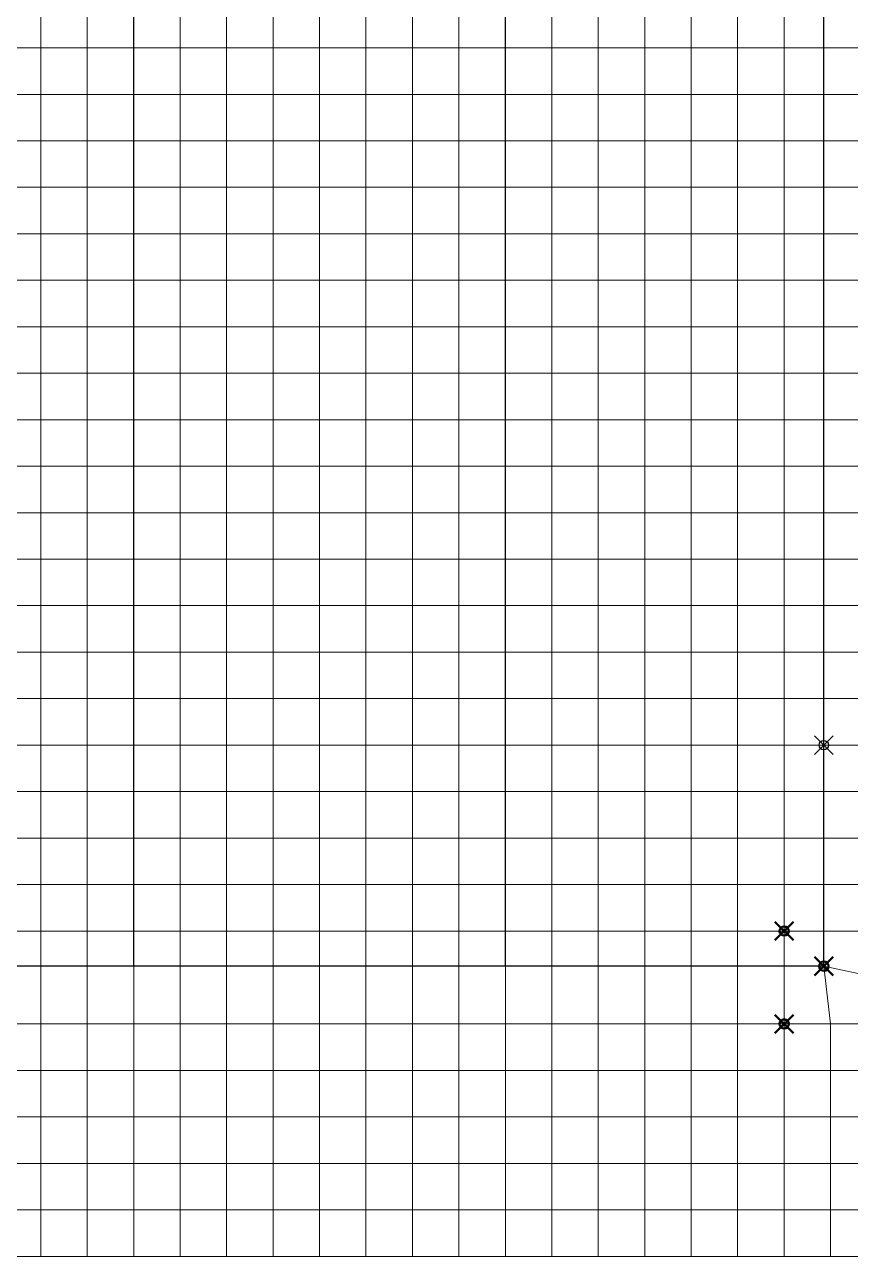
# Model space of a CAD drawing. Header units: inches. Extents: x 0 to 43.9, y -17.3 to 19.6.
# Drawn here: x 20.91 to 25.36, y 0 to 6.62 of the extents above; entities that cross this region are included whole.
import ezdxf

# ---------------------------------------------------------------- set-up
doc = ezdxf.new("R2010")
doc.units = ezdxf.units.IN
doc.header["$MEASUREMENT"] = 0
doc.header["$PDMODE"] = 35
doc.header["$PDSIZE"] = 0.05
doc.layers.add('POINTS', color=5, linetype='Continuous')
for name, color, linetype, lineweight in [('SAP.Columns', 170, 'Continuous', 50), ('SAP.Deck', 41, 'Continuous', 15), ('SAP.Slab 30cm', 11, 'Continuous', 15), ('SAP.Steel BeaM', 130, 'Continuous', 30), ('SAP.WL Load', 104, 'Continuous', 20)]:
    doc.layers.add(name, color=color, linetype=linetype, lineweight=lineweight)

msp = doc.modelspace()

# ---------------------------------------------------------------- linework, layer by layer
at = {"layer": 'POINTS'}
msp.add_point((25.2139, 2.75), dxfattribs=at)
at = {"layer": 'SAP.Columns'}
for p in [(25, 1.75), (25.2139, 1.5612), (25, 1.25)]:
    msp.add_point(p, dxfattribs=at)
at = {"layer": 'SAP.Deck'}
for points in [[(20.75, 6.5), (21, 6.5), (21, 6.75), (20.75, 6.75)], [(21, 6.5), (21.25, 6.5), (21.25, 6.75), (21, 6.75)], [(21.25, 6.5), (21.5, 6.5), (21.5, 6.75), (21.25, 6.75)], [(21.5, 6.5), (21.75, 6.5), (21.75, 6.75), (21.5, 6.75)], [(21.75, 6.5), (22, 6.5), (22, 6.75), (21.75, 6.75)], [(22, 6.5), (22.25, 6.5), (22.25, 6.75), (22, 6.75)], [(22.25, 6.5), (22.5, 6.5), (22.5, 6.75), (22.25, 6.75)], [(22.5, 6.5), (22.75, 6.5), (22.75, 6.75), (22.5, 6.75)], [(22.75, 6.5), (23, 6.5), (23, 6.75), (22.75, 6.75)], [(23, 6.5), (23.25, 6.5), (23.25, 6.75), (23, 6.75)], [(23.25, 6.5), (23.5, 6.5), (23.5, 6.75), (23.25, 6.75)], [(23.5, 6.5), (23.75, 6.5), (23.75, 6.75), (23.5, 6.75)], [(23.75, 6.5), (24, 6.5), (24, 6.75), (23.75, 6.75)], [(24, 6.5), (24.25, 6.5), (24.25, 6.75), (24, 6.75)], [(24.25, 6.5), (24.5, 6.5), (24.5, 6.75), (24.25, 6.75)], [(24.5, 6.5), (24.75, 6.5), (24.75, 6.75), (24.5, 6.75)], [(24.75, 6.5), (25, 6.5), (25, 6.75), (24.75, 6.75)], [(25, 6.5), (25.2139, 6.5), (25.2139, 6.75), (25, 6.75)], [(20.75, 6.25), (21, 6.25), (21, 6.5), (20.75, 6.5)], [(21, 6.25), (21.25, 6.25), (21.25, 6.5), (21, 6.5)], [(21.25, 6.25), (21.5, 6.25), (21.5, 6.5), (21.25, 6.5)], [(21.5, 6.25), (21.75, 6.25), (21.75, 6.5), (21.5, 6.5)], [(21.75, 6.25), (22, 6.25), (22, 6.5), (21.75, 6.5)], [(22, 6.25), (22.25, 6.25), (22.25, 6.5), (22, 6.5)], [(22.25, 6.25), (22.5, 6.25), (22.5, 6.5), (22.25, 6.5)], [(22.5, 6.25), (22.75, 6.25), (22.75, 6.5), (22.5, 6.5)], [(22.75, 6.25), (23, 6.25), (23, 6.5), (22.75, 6.5)], [(23, 6.25), (23.25, 6.25), (23.25, 6.5), (23, 6.5)], [(23.25, 6.25), (23.5, 6.25), (23.5, 6.5), (23.25, 6.5)], [(23.5, 6.25), (23.75, 6.25), (23.75, 6.5), (23.5, 6.5)], [(23.75, 6.25), (24, 6.25), (24, 6.5), (23.75, 6.5)], [(24, 6.25), (24.25, 6.25), (24.25, 6.5), (24, 6.5)], [(24.25, 6.25), (24.5, 6.25), (24.5, 6.5), (24.25, 6.5)], [(24.5, 6.25), (24.75, 6.25), (24.75, 6.5), (24.5, 6.5)], [(24.75, 6.25), (25, 6.25), (25, 6.5), (24.75, 6.5)], [(25, 6.25), (25.2139, 6.25), (25.2139, 6.5), (25, 6.5)], [(20.75, 6), (21, 6), (21, 6.25), (20.75, 6.25)], [(21, 6), (21.25, 6), (21.25, 6.25), (21, 6.25)], [(21.25, 6), (21.5, 6), (21.5, 6.25), (21.25, 6.25)], [(21.5, 6), (21.75, 6), (21.75, 6.25), (21.5, 6.25)], [(21.75, 6), (22, 6), (22, 6.25), (21.75, 6.25)], [(22, 6), (22.25, 6), (22.25, 6.25), (22, 6.25)], [(22.25, 6), (22.5, 6), (22.5, 6.25), (22.25, 6.25)], [(22.5, 6), (22.75, 6), (22.75, 6.25), (22.5, 6.25)], [(22.75, 6), (23, 6), (23, 6.25), (22.75, 6.25)], [(23, 6), (23.25, 6), (23.25, 6.25), (23, 6.25)], [(23.25, 6), (23.5, 6), (23.5, 6.25), (23.25, 6.25)], [(23.5, 6), (23.75, 6), (23.75, 6.25), (23.5, 6.25)], [(23.75, 6), (24, 6), (24, 6.25), (23.75, 6.25)], [(24, 6), (24.25, 6), (24.25, 6.25), (24, 6.25)], [(24.25, 6), (24.5, 6), (24.5, 6.25), (24.25, 6.25)], [(24.5, 6), (24.75, 6), (24.75, 6.25), (24.5, 6.25)], [(24.75, 6), (25, 6), (25, 6.25), (24.75, 6.25)], [(25, 6), (25.2139, 6), (25.2139, 6.25), (25, 6.25)], [(20.75, 5.75), (21, 5.75), (21, 6), (20.75, 6)], [(21, 5.75), (21.25, 5.75), (21.25, 6), (21, 6)], [(21.25, 5.75), (21.5, 5.75), (21.5, 6), (21.25, 6)], [(21.5, 5.75), (21.75, 5.75), (21.75, 6), (21.5, 6)], [(21.75, 5.75), (22, 5.75), (22, 6), (21.75, 6)], [(22, 5.75), (22.25, 5.75), (22.25, 6), (22, 6)], [(22.25, 5.75), (22.5, 5.75), (22.5, 6), (22.25, 6)], [(22.5, 5.75), (22.75, 5.75), (22.75, 6), (22.5, 6)], [(22.75, 5.75), (23, 5.75), (23, 6), (22.75, 6)], [(23, 5.75), (23.25, 5.75), (23.25, 6), (23, 6)], [(23.25, 5.75), (23.5, 5.75), (23.5, 6), (23.25, 6)], [(23.5, 5.75), (23.75, 5.75), (23.75, 6), (23.5, 6)], [(23.75, 5.75), (24, 5.75), (24, 6), (23.75, 6)], [(24, 5.75), (24.25, 5.75), (24.25, 6), (24, 6)], [(24.25, 5.75), (24.5, 5.75), (24.5, 6), (24.25, 6)], [(24.5, 5.75), (24.75, 5.75), (24.75, 6), (24.5, 6)], [(24.75, 5.75), (25, 5.75), (25, 6), (24.75, 6)], [(25, 5.75), (25.2139, 5.75), (25.2139, 6), (25, 6)], [(20.75, 5.5), (21, 5.5), (21, 5.75), (20.75, 5.75)], [(21, 5.5), (21.25, 5.5), (21.25, 5.75), (21, 5.75)], [(21.25, 5.5), (21.5, 5.5), (21.5, 5.75), (21.25, 5.75)], [(21.5, 5.5), (21.75, 5.5), (21.75, 5.75), (21.5, 5.75)], [(21.75, 5.5), (22, 5.5), (22, 5.75), (21.75, 5.75)], [(22, 5.5), (22.25, 5.5), (22.25, 5.75), (22, 5.75)], [(22.25, 5.5), (22.5, 5.5), (22.5, 5.75), (22.25, 5.75)], [(22.5, 5.5), (22.75, 5.5), (22.75, 5.75), (22.5, 5.75)], [(22.75, 5.5), (23, 5.5), (23, 5.75), (22.75, 5.75)], [(23, 5.5), (23.25, 5.5), (23.25, 5.75), (23, 5.75)], [(23.25, 5.5), (23.5, 5.5), (23.5, 5.75), (23.25, 5.75)], [(23.5, 5.5), (23.75, 5.5), (23.75, 5.75), (23.5, 5.75)], [(23.75, 5.5), (24, 5.5), (24, 5.75), (23.75, 5.75)], [(24, 5.5), (24.25, 5.5), (24.25, 5.75), (24, 5.75)], [(24.25, 5.5), (24.5, 5.5), (24.5, 5.75), (24.25, 5.75)], [(24.5, 5.5), (24.75, 5.5), (24.75, 5.75), (24.5, 5.75)], [(24.75, 5.5), (25, 5.5), (25, 5.75), (24.75, 5.75)], [(25, 5.5), (25.2139, 5.5), (25.2139, 5.75), (25, 5.75)], [(20.75, 5.25), (21, 5.25), (21, 5.5), (20.75, 5.5)], [(21, 5.25), (21.25, 5.25), (21.25, 5.5), (21, 5.5)], [(21.25, 5.25), (21.5, 5.25), (21.5, 5.5), (21.25, 5.5)], [(21.5, 5.25), (21.75, 5.25), (21.75, 5.5), (21.5, 5.5)], [(21.75, 5.25), (22, 5.25), (22, 5.5), (21.75, 5.5)], [(22, 5.25), (22.25, 5.25), (22.25, 5.5), (22, 5.5)], [(22.25, 5.25), (22.5, 5.25), (22.5, 5.5), (22.25, 5.5)], [(22.5, 5.25), (22.75, 5.25), (22.75, 5.5), (22.5, 5.5)], [(22.75, 5.25), (23, 5.25), (23, 5.5), (22.75, 5.5)], [(23, 5.25), (23.25, 5.25), (23.25, 5.5), (23, 5.5)], [(23.25, 5.25), (23.5, 5.25), (23.5, 5.5), (23.25, 5.5)], [(23.5, 5.25), (23.75, 5.25), (23.75, 5.5), (23.5, 5.5)], [(23.75, 5.25), (24, 5.25), (24, 5.5), (23.75, 5.5)], [(24, 5.25), (24.25, 5.25), (24.25, 5.5), (24, 5.5)], [(24.25, 5.25), (24.5, 5.25), (24.5, 5.5), (24.25, 5.5)], [(24.5, 5.25), (24.75, 5.25), (24.75, 5.5), (24.5, 5.5)], [(24.75, 5.25), (25, 5.25), (25, 5.5), (24.75, 5.5)], [(25, 5.25), (25.2139, 5.25), (25.2139, 5.5), (25, 5.5)], [(20.75, 5), (21, 5), (21, 5.25), (20.75, 5.25)], [(21, 5), (21.25, 5), (21.25, 5.25), (21, 5.25)], [(21.25, 5), (21.5, 5), (21.5, 5.25), (21.25, 5.25)], [(21.5, 5), (21.75, 5), (21.75, 5.25), (21.5, 5.25)], [(21.75, 5), (22, 5), (22, 5.25), (21.75, 5.25)], [(22, 5), (22.25, 5), (22.25, 5.25), (22, 5.25)], [(22.25, 5), (22.5, 5), (22.5, 5.25), (22.25, 5.25)], [(22.5, 5), (22.75, 5), (22.75, 5.25), (22.5, 5.25)], [(22.75, 5), (23, 5), (23, 5.25), (22.75, 5.25)], [(23, 5), (23.25, 5), (23.25, 5.25), (23, 5.25)], [(23.25, 5), (23.5, 5), (23.5, 5.25), (23.25, 5.25)], [(23.5, 5), (23.75, 5), (23.75, 5.25), (23.5, 5.25)], [(23.75, 5), (24, 5), (24, 5.25), (23.75, 5.25)], [(24, 5), (24.25, 5), (24.25, 5.25), (24, 5.25)], [(24.25, 5), (24.5, 5), (24.5, 5.25), (24.25, 5.25)], [(24.5, 5), (24.75, 5), (24.75, 5.25), (24.5, 5.25)], [(24.75, 5), (25, 5), (25, 5.25), (24.75, 5.25)], [(25, 5), (25.2139, 5), (25.2139, 5.25), (25, 5.25)], [(20.75, 4.75), (21, 4.75), (21, 5), (20.75, 5)], [(21, 4.75), (21.25, 4.75), (21.25, 5), (21, 5)], [(21.25, 4.75), (21.5, 4.75), (21.5, 5), (21.25, 5)], [(21.5, 4.75), (21.75, 4.75), (21.75, 5), (21.5, 5)], [(21.75, 4.75), (22, 4.75), (22, 5), (21.75, 5)], [(22, 4.75), (22.25, 4.75), (22.25, 5), (22, 5)], [(22.25, 4.75), (22.5, 4.75), (22.5, 5), (22.25, 5)], [(22.5, 4.75), (22.75, 4.75), (22.75, 5), (22.5, 5)], [(22.75, 4.75), (23, 4.75), (23, 5), (22.75, 5)], [(23, 4.75), (23.25, 4.75), (23.25, 5), (23, 5)], [(23.25, 4.75), (23.5, 4.75), (23.5, 5), (23.25, 5)], [(23.5, 4.75), (23.75, 4.75), (23.75, 5), (23.5, 5)], [(23.75, 4.75), (24, 4.75), (24, 5), (23.75, 5)], [(24, 4.75), (24.25, 4.75), (24.25, 5), (24, 5)], [(24.25, 4.75), (24.5, 4.75), (24.5, 5), (24.25, 5)], [(24.5, 4.75), (24.75, 4.75), (24.75, 5), (24.5, 5)], [(24.75, 4.75), (25, 4.75), (25, 5), (24.75, 5)], [(25, 4.75), (25.2139, 4.75), (25.2139, 5), (25, 5)], [(20.75, 4.5), (21, 4.5), (21, 4.75), (20.75, 4.75)], [(21, 4.5), (21.25, 4.5), (21.25, 4.75), (21, 4.75)], [(21.25, 4.5), (21.5, 4.5), (21.5, 4.75), (21.25, 4.75)], [(21.5, 4.5), (21.75, 4.5), (21.75, 4.75), (21.5, 4.75)], [(21.75, 4.5), (22, 4.5), (22, 4.75), (21.75, 4.75)], [(22, 4.5), (22.25, 4.5), (22.25, 4.75), (22, 4.75)], [(22.25, 4.5), (22.5, 4.5), (22.5, 4.75), (22.25, 4.75)], [(22.5, 4.5), (22.75, 4.5), (22.75, 4.75), (22.5, 4.75)], [(22.75, 4.5), (23, 4.5), (23, 4.75), (22.75, 4.75)], [(23, 4.5), (23.25, 4.5), (23.25, 4.75), (23, 4.75)], [(23.25, 4.5), (23.5, 4.5), (23.5, 4.75), (23.25, 4.75)], [(23.5, 4.5), (23.75, 4.5), (23.75, 4.75), (23.5, 4.75)], [(23.75, 4.5), (24, 4.5), (24, 4.75), (23.75, 4.75)], [(24, 4.5), (24.25, 4.5), (24.25, 4.75), (24, 4.75)], [(24.25, 4.5), (24.5, 4.5), (24.5, 4.75), (24.25, 4.75)], [(24.5, 4.5), (24.75, 4.5), (24.75, 4.75), (24.5, 4.75)], [(24.75, 4.5), (25, 4.5), (25, 4.75), (24.75, 4.75)], [(25, 4.5), (25.2139, 4.5), (25.2139, 4.75), (25, 4.75)], [(20.75, 4.25), (21, 4.25), (21, 4.5), (20.75, 4.5)], [(21, 4.25), (21.25, 4.25), (21.25, 4.5), (21, 4.5)], [(21.25, 4.25), (21.5, 4.25), (21.5, 4.5), (21.25, 4.5)], [(21.5, 4.25), (21.75, 4.25), (21.75, 4.5), (21.5, 4.5)], [(21.75, 4.25), (22, 4.25), (22, 4.5), (21.75, 4.5)], [(22, 4.25), (22.25, 4.25), (22.25, 4.5), (22, 4.5)], [(22.25, 4.25), (22.5, 4.25), (22.5, 4.5), (22.25, 4.5)], [(22.5, 4.25), (22.75, 4.25), (22.75, 4.5), (22.5, 4.5)], [(22.75, 4.25), (23, 4.25), (23, 4.5), (22.75, 4.5)], [(23, 4.25), (23.25, 4.25), (23.25, 4.5), (23, 4.5)], [(23.25, 4.25), (23.5, 4.25), (23.5, 4.5), (23.25, 4.5)], [(23.5, 4.25), (23.75, 4.25), (23.75, 4.5), (23.5, 4.5)], [(23.75, 4.25), (24, 4.25), (24, 4.5), (23.75, 4.5)], [(24, 4.25), (24.25, 4.25), (24.25, 4.5), (24, 4.5)], [(24.25, 4.25), (24.5, 4.25), (24.5, 4.5), (24.25, 4.5)], [(24.5, 4.25), (24.75, 4.25), (24.75, 4.5), (24.5, 4.5)], [(24.75, 4.25), (25, 4.25), (25, 4.5), (24.75, 4.5)], [(25, 4.25), (25.2139, 4.25), (25.2139, 4.5), (25, 4.5)], [(20.75, 4), (21, 4), (21, 4.25), (20.75, 4.25)], [(21, 4), (21.25, 4), (21.25, 4.25), (21, 4.25)], [(21.25, 4), (21.5, 4), (21.5, 4.25), (21.25, 4.25)], [(21.5, 4), (21.75, 4), (21.75, 4.25), (21.5, 4.25)], [(21.75, 4), (22, 4), (22, 4.25), (21.75, 4.25)], [(22, 4), (22.25, 4), (22.25, 4.25), (22, 4.25)], [(22.25, 4), (22.5, 4), (22.5, 4.25), (22.25, 4.25)], [(22.5, 4), (22.75, 4), (22.75, 4.25), (22.5, 4.25)], [(22.75, 4), (23, 4), (23, 4.25), (22.75, 4.25)], [(23, 4), (23.25, 4), (23.25, 4.25), (23, 4.25)], [(23.25, 4), (23.5, 4), (23.5, 4.25), (23.25, 4.25)], [(23.5, 4), (23.75, 4), (23.75, 4.25), (23.5, 4.25)], [(23.75, 4), (24, 4), (24, 4.25), (23.75, 4.25)], [(24, 4), (24.25, 4), (24.25, 4.25), (24, 4.25)], [(24.25, 4), (24.5, 4), (24.5, 4.25), (24.25, 4.25)], [(24.5, 4), (24.75, 4), (24.75, 4.25), (24.5, 4.25)], [(24.75, 4), (25, 4), (25, 4.25), (24.75, 4.25)], [(25, 4), (25.2139, 4), (25.2139, 4.25), (25, 4.25)], [(20.75, 3.75), (21, 3.75), (21, 4), (20.75, 4)], [(21, 3.75), (21.25, 3.75), (21.25, 4), (21, 4)], [(21.25, 3.75), (21.5, 3.75), (21.5, 4), (21.25, 4)], [(21.5, 3.75), (21.75, 3.75), (21.75, 4), (21.5, 4)], [(21.75, 3.75), (22, 3.75), (22, 4), (21.75, 4)], [(22, 3.75), (22.25, 3.75), (22.25, 4), (22, 4)], [(22.25, 3.75), (22.5, 3.75), (22.5, 4), (22.25, 4)], [(22.5, 3.75), (22.75, 3.75), (22.75, 4), (22.5, 4)], [(22.75, 3.75), (23, 3.75), (23, 4), (22.75, 4)], [(23, 3.75), (23.25, 3.75), (23.25, 4), (23, 4)], [(23.25, 3.75), (23.5, 3.75), (23.5, 4), (23.25, 4)], [(23.5, 3.75), (23.75, 3.75), (23.75, 4), (23.5, 4)], [(23.75, 3.75), (24, 3.75), (24, 4), (23.75, 4)], [(24, 3.75), (24.25, 3.75), (24.25, 4), (24, 4)], [(24.25, 3.75), (24.5, 3.75), (24.5, 4), (24.25, 4)], [(24.5, 3.75), (24.75, 3.75), (24.75, 4), (24.5, 4)], [(24.75, 3.75), (25, 3.75), (25, 4), (24.75, 4)], [(25, 3.75), (25.2139, 3.75), (25.2139, 4), (25, 4)], [(20.75, 3.5), (21, 3.5), (21, 3.75), (20.75, 3.75)], [(21, 3.5), (21.25, 3.5), (21.25, 3.75), (21, 3.75)], [(21.25, 3.5), (21.5, 3.5), (21.5, 3.75), (21.25, 3.75)], [(21.5, 3.5), (21.75, 3.5), (21.75, 3.75), (21.5, 3.75)], [(21.75, 3.5), (22, 3.5), (22, 3.75), (21.75, 3.75)], [(22, 3.5), (22.25, 3.5), (22.25, 3.75), (22, 3.75)], [(22.25, 3.5), (22.5, 3.5), (22.5, 3.75), (22.25, 3.75)], [(22.5, 3.5), (22.75, 3.5), (22.75, 3.75), (22.5, 3.75)], [(22.75, 3.5), (23, 3.5), (23, 3.75), (22.75, 3.75)], [(23, 3.5), (23.25, 3.5), (23.25, 3.75), (23, 3.75)], [(23.25, 3.5), (23.5, 3.5), (23.5, 3.75), (23.25, 3.75)], [(23.5, 3.5), (23.75, 3.5), (23.75, 3.75), (23.5, 3.75)], [(23.75, 3.5), (24, 3.5), (24, 3.75), (23.75, 3.75)], [(24, 3.5), (24.25, 3.5), (24.25, 3.75), (24, 3.75)], [(24.25, 3.5), (24.5, 3.5), (24.5, 3.75), (24.25, 3.75)], [(24.5, 3.5), (24.75, 3.5), (24.75, 3.75), (24.5, 3.75)], [(24.75, 3.5), (25, 3.5), (25, 3.75), (24.75, 3.75)], [(25, 3.5), (25.2139, 3.5), (25.2139, 3.75), (25, 3.75)], [(20.75, 3.25), (21, 3.25), (21, 3.5), (20.75, 3.5)], [(21, 3.25), (21.25, 3.25), (21.25, 3.5), (21, 3.5)], [(21.25, 3.25), (21.5, 3.25), (21.5, 3.5), (21.25, 3.5)], [(21.5, 3.25), (21.75, 3.25), (21.75, 3.5), (21.5, 3.5)], [(21.75, 3.25), (22, 3.25), (22, 3.5), (21.75, 3.5)], [(22, 3.25), (22.25, 3.25), (22.25, 3.5), (22, 3.5)], [(22.25, 3.25), (22.5, 3.25), (22.5, 3.5), (22.25, 3.5)], [(22.5, 3.25), (22.75, 3.25), (22.75, 3.5), (22.5, 3.5)], [(22.75, 3.25), (23, 3.25), (23, 3.5), (22.75, 3.5)], [(23, 3.25), (23.25, 3.25), (23.25, 3.5), (23, 3.5)], [(23.25, 3.25), (23.5, 3.25), (23.5, 3.5), (23.25, 3.5)], [(23.5, 3.25), (23.75, 3.25), (23.75, 3.5), (23.5, 3.5)], [(23.75, 3.25), (24, 3.25), (24, 3.5), (23.75, 3.5)], [(24, 3.25), (24.25, 3.25), (24.25, 3.5), (24, 3.5)], [(24.25, 3.25), (24.5, 3.25), (24.5, 3.5), (24.25, 3.5)], [(24.5, 3.25), (24.75, 3.25), (24.75, 3.5), (24.5, 3.5)], [(24.75, 3.25), (25, 3.25), (25, 3.5), (24.75, 3.5)], [(25, 3.25), (25.2139, 3.25), (25.2139, 3.5), (25, 3.5)], [(20.75, 3), (21, 3), (21, 3.25), (20.75, 3.25)], [(21, 3), (21.25, 3), (21.25, 3.25), (21, 3.25)], [(21.25, 3), (21.5, 3), (21.5, 3.25), (21.25, 3.25)], [(21.5, 3), (21.75, 3), (21.75, 3.25), (21.5, 3.25)], [(21.75, 3), (22, 3), (22, 3.25), (21.75, 3.25)], [(22, 3), (22.25, 3), (22.25, 3.25), (22, 3.25)], [(22.25, 3), (22.5, 3), (22.5, 3.25), (22.25, 3.25)], [(22.5, 3), (22.75, 3), (22.75, 3.25), (22.5, 3.25)], [(22.75, 3), (23, 3), (23, 3.25), (22.75, 3.25)], [(23, 3), (23.25, 3), (23.25, 3.25), (23, 3.25)], [(23.25, 3), (23.5, 3), (23.5, 3.25), (23.25, 3.25)], [(23.5, 3), (23.75, 3), (23.75, 3.25), (23.5, 3.25)], [(23.75, 3), (24, 3), (24, 3.25), (23.75, 3.25)], [(24, 3), (24.25, 3), (24.25, 3.25), (24, 3.25)], [(24.25, 3), (24.5, 3), (24.5, 3.25), (24.25, 3.25)], [(24.5, 3), (24.75, 3), (24.75, 3.25), (24.5, 3.25)], [(24.75, 3), (25, 3), (25, 3.25), (24.75, 3.25)], [(25, 3), (25.2139, 3), (25.2139, 3.25), (25, 3.25)], [(20.75, 2.75), (21, 2.75), (21, 3), (20.75, 3)], [(21, 2.75), (21.25, 2.75), (21.25, 3), (21, 3)], [(21.25, 2.75), (21.5, 2.75), (21.5, 3), (21.25, 3)], [(21.5, 2.75), (21.75, 2.75), (21.75, 3), (21.5, 3)], [(21.75, 2.75), (22, 2.75), (22, 3), (21.75, 3)], [(22, 2.75), (22.25, 2.75), (22.25, 3), (22, 3)], [(22.25, 2.75), (22.5, 2.75), (22.5, 3), (22.25, 3)], [(22.5, 2.75), (22.75, 2.75), (22.75, 3), (22.5, 3)], [(22.75, 2.75), (23, 2.75), (23, 3), (22.75, 3)], [(23, 2.75), (23.25, 2.75), (23.25, 3), (23, 3)], [(23.25, 2.75), (23.5, 2.75), (23.5, 3), (23.25, 3)], [(23.5, 2.75), (23.75, 2.75), (23.75, 3), (23.5, 3)], [(23.75, 2.75), (24, 2.75), (24, 3), (23.75, 3)], [(24, 2.75), (24.25, 2.75), (24.25, 3), (24, 3)], [(24.25, 2.75), (24.5, 2.75), (24.5, 3), (24.25, 3)], [(24.5, 2.75), (24.75, 2.75), (24.75, 3), (24.5, 3)], [(24.75, 2.75), (25, 2.75), (25, 3), (24.75, 3)], [(25, 2.75), (25.2139, 2.75), (25.2139, 3), (25, 3)], [(20.75, 2.5), (21, 2.5), (21, 2.75), (20.75, 2.75)], [(21, 2.5), (21.25, 2.5), (21.25, 2.75), (21, 2.75)], [(21.25, 2.5), (21.5, 2.5), (21.5, 2.75), (21.25, 2.75)], [(21.5, 2.5), (21.75, 2.5), (21.75, 2.75), (21.5, 2.75)], [(21.75, 2.5), (22, 2.5), (22, 2.75), (21.75, 2.75)], [(22, 2.5), (22.25, 2.5), (22.25, 2.75), (22, 2.75)], [(22.25, 2.5), (22.5, 2.5), (22.5, 2.75), (22.25, 2.75)], [(22.5, 2.5), (22.75, 2.5), (22.75, 2.75), (22.5, 2.75)], [(22.75, 2.5), (23, 2.5), (23, 2.75), (22.75, 2.75)], [(23, 2.5), (23.25, 2.5), (23.25, 2.75), (23, 2.75)], [(23.25, 2.5), (23.5, 2.5), (23.5, 2.75), (23.25, 2.75)], [(23.5, 2.5), (23.75, 2.5), (23.75, 2.75), (23.5, 2.75)], [(23.75, 2.5), (24, 2.5), (24, 2.75), (23.75, 2.75)], [(24, 2.5), (24.25, 2.5), (24.25, 2.75), (24, 2.75)], [(24.25, 2.5), (24.5, 2.5), (24.5, 2.75), (24.25, 2.75)], [(24.5, 2.5), (24.75, 2.5), (24.75, 2.75), (24.5, 2.75)], [(24.75, 2.5), (25, 2.5), (25, 2.75), (24.75, 2.75)], [(25, 2.5), (25.2139, 2.5), (25.2139, 2.75), (25, 2.75)], [(20.75, 2.25), (21, 2.25), (21, 2.5), (20.75, 2.5)], [(21, 2.25), (21.25, 2.25), (21.25, 2.5), (21, 2.5)], [(21.25, 2.25), (21.5, 2.25), (21.5, 2.5), (21.25, 2.5)], [(21.5, 2.25), (21.75, 2.25), (21.75, 2.5), (21.5, 2.5)], [(21.75, 2.25), (22, 2.25), (22, 2.5), (21.75, 2.5)], [(22, 2.25), (22.25, 2.25), (22.25, 2.5), (22, 2.5)], [(22.25, 2.25), (22.5, 2.25), (22.5, 2.5), (22.25, 2.5)], [(22.5, 2.25), (22.75, 2.25), (22.75, 2.5), (22.5, 2.5)], [(22.75, 2.25), (23, 2.25), (23, 2.5), (22.75, 2.5)], [(23, 2.25), (23.25, 2.25), (23.25, 2.5), (23, 2.5)], [(23.25, 2.25), (23.5, 2.25), (23.5, 2.5), (23.25, 2.5)], [(23.5, 2.25), (23.75, 2.25), (23.75, 2.5), (23.5, 2.5)], [(23.75, 2.25), (24, 2.25), (24, 2.5), (23.75, 2.5)], [(24, 2.25), (24.25, 2.25), (24.25, 2.5), (24, 2.5)], [(24.25, 2.25), (24.5, 2.25), (24.5, 2.5), (24.25, 2.5)], [(24.5, 2.25), (24.75, 2.25), (24.75, 2.5), (24.5, 2.5)], [(24.75, 2.25), (25, 2.25), (25, 2.5), (24.75, 2.5)], [(25, 2.25), (25.2139, 2.25), (25.2139, 2.5), (25, 2.5)], [(20.75, 2), (21, 2), (21, 2.25), (20.75, 2.25)], [(21, 2), (21.25, 2), (21.25, 2.25), (21, 2.25)], [(21.25, 2), (21.5, 2), (21.5, 2.25), (21.25, 2.25)], [(21.5, 2), (21.75, 2), (21.75, 2.25), (21.5, 2.25)], [(21.75, 2), (22, 2), (22, 2.25), (21.75, 2.25)], [(22, 2), (22.25, 2), (22.25, 2.25), (22, 2.25)], [(22.25, 2), (22.5, 2), (22.5, 2.25), (22.25, 2.25)], [(22.5, 2), (22.75, 2), (22.75, 2.25), (22.5, 2.25)], [(22.75, 2), (23, 2), (23, 2.25), (22.75, 2.25)], [(23, 2), (23.25, 2), (23.25, 2.25), (23, 2.25)], [(23.25, 2), (23.5, 2), (23.5, 2.25), (23.25, 2.25)], [(23.5, 2), (23.75, 2), (23.75, 2.25), (23.5, 2.25)], [(23.75, 2), (24, 2), (24, 2.25), (23.75, 2.25)], [(24, 2), (24.25, 2), (24.25, 2.25), (24, 2.25)], [(24.25, 2), (24.5, 2), (24.5, 2.25), (24.25, 2.25)], [(24.5, 2), (24.75, 2), (24.75, 2.25), (24.5, 2.25)], [(24.75, 2), (25, 2), (25, 2.25), (24.75, 2.25)], [(25, 2), (25.2139, 2), (25.2139, 2.25), (25, 2.25)], [(20.75, 1.75), (21, 1.75), (21, 2), (20.75, 2)], [(21, 1.75), (21.25, 1.75), (21.25, 2), (21, 2)], [(21.25, 1.75), (21.5, 1.75), (21.5, 2), (21.25, 2)], [(21.5, 1.75), (21.75, 1.75), (21.75, 2), (21.5, 2)], [(21.75, 1.75), (22, 1.75), (22, 2), (21.75, 2)], [(22, 1.75), (22.25, 1.75), (22.25, 2), (22, 2)], [(22.25, 1.75), (22.5, 1.75), (22.5, 2), (22.25, 2)], [(22.5, 1.75), (22.75, 1.75), (22.75, 2), (22.5, 2)], [(22.75, 1.75), (23, 1.75), (23, 2), (22.75, 2)], [(23, 1.75), (23.25, 1.75), (23.25, 2), (23, 2)], [(23.25, 1.75), (23.5, 1.75), (23.5, 2), (23.25, 2)], [(23.5, 1.75), (23.75, 1.75), (23.75, 2), (23.5, 2)], [(23.75, 1.75), (24, 1.75), (24, 2), (23.75, 2)], [(24, 1.75), (24.25, 1.75), (24.25, 2), (24, 2)], [(24.25, 1.75), (24.5, 1.75), (24.5, 2), (24.25, 2)], [(24.5, 1.75), (24.75, 1.75), (24.75, 2), (24.5, 2)], [(24.75, 1.75), (25, 1.75), (25, 2), (24.75, 2)], [(25, 1.75), (25.2139, 1.75), (25.2139, 2), (25, 2)], [(20.75, 1.5612), (21, 1.5612), (21, 1.75), (20.75, 1.75)], [(21, 1.5612), (21.25, 1.5612), (21.25, 1.75), (21, 1.75)], [(21.25, 1.5612), (21.5, 1.5612), (21.5, 1.75), (21.25, 1.75)], [(21.5, 1.5612), (21.75, 1.5612), (21.75, 1.75), (21.5, 1.75)], [(21.75, 1.5612), (22, 1.5612), (22, 1.75), (21.75, 1.75)], [(22, 1.5612), (22.25, 1.5612), (22.25, 1.75), (22, 1.75)], [(22.25, 1.5612), (22.5, 1.5612), (22.5, 1.75), (22.25, 1.75)], [(22.5, 1.5612), (22.75, 1.5612), (22.75, 1.75), (22.5, 1.75)], [(22.75, 1.5612), (23, 1.5612), (23, 1.75), (22.75, 1.75)], [(23, 1.5612), (23.25, 1.5612), (23.25, 1.75), (23, 1.75)], [(23.25, 1.5612), (23.5, 1.5612), (23.5, 1.75), (23.25, 1.75)], [(23.5, 1.5612), (23.75, 1.5612), (23.75, 1.75), (23.5, 1.75)], [(23.75, 1.5612), (24, 1.5612), (24, 1.75), (23.75, 1.75)], [(24, 1.5612), (24.25, 1.5612), (24.25, 1.75), (24, 1.75)], [(24.25, 1.5612), (24.5, 1.5612), (24.5, 1.75), (24.25, 1.75)], [(24.5, 1.5612), (24.75, 1.5612), (24.75, 1.75), (24.5, 1.75)], [(24.75, 1.5612), (25, 1.5612), (25, 1.75), (24.75, 1.75)], [(25, 1.5612), (25.2139, 1.5612), (25.2139, 1.75), (25, 1.75)]]:
    msp.add_3dface(points, dxfattribs=at)
at = {"layer": 'SAP.Slab 30cm'}
for points in [[(25.2139, 6.5), (25.5, 6.5), (25.5, 6.75), (25.2139, 6.75)], [(25.2139, 6.25), (25.5, 6.25), (25.5, 6.5), (25.2139, 6.5)], [(25.2139, 6), (25.5, 6), (25.5, 6.25), (25.2139, 6.25)], [(25.2139, 5.75), (25.5, 5.75), (25.5, 6), (25.2139, 6)], [(25.2139, 5.5), (25.5, 5.5), (25.5, 5.75), (25.2139, 5.75)], [(25.2139, 5.25), (25.5, 5.25), (25.5, 5.5), (25.2139, 5.5)], [(25.2139, 5), (25.5, 5), (25.5, 5.25), (25.2139, 5.25)], [(25.2139, 4.75), (25.5, 4.75), (25.5, 5), (25.2139, 5)], [(25.2139, 4.5), (25.5, 4.5), (25.5, 4.75), (25.2139, 4.75)], [(25.2139, 4.25), (25.5, 4.25), (25.5, 4.5), (25.2139, 4.5)], [(25.2139, 4), (25.5, 4), (25.5, 4.25), (25.2139, 4.25)], [(25.2139, 3.75), (25.5, 3.75), (25.5, 4), (25.2139, 4)], [(25.2139, 3.5), (25.5, 3.5), (25.5, 3.75), (25.2139, 3.75)], [(25.2139, 3.25), (25.5, 3.25), (25.5, 3.5), (25.2139, 3.5)], [(25.2139, 3), (25.5, 3), (25.5, 3.25), (25.2139, 3.25)], [(25.2139, 2.75), (25.5, 2.75), (25.5, 3), (25.2139, 3)], [(25.2139, 2.5), (25.5, 2.5), (25.5, 2.75), (25.2139, 2.75)], [(25.2139, 2.25), (25.5, 2.25), (25.5, 2.5), (25.2139, 2.5)], [(25.2139, 2), (25.5, 2), (25.5, 2.25), (25.2139, 2.25)], [(25.2139, 1.75), (25.5, 1.75), (25.5, 2), (25.2139, 2)], [(25.2139, 1.5612), (25.5, 1.5), (25.5, 1.75), (25.2139, 1.75)], [(20.75, 1.25), (21, 1.25), (21, 1.5612), (20.75, 1.5612)], [(21, 1.25), (21.25, 1.25), (21.25, 1.5612), (21, 1.5612)], [(21.25, 1.25), (21.5, 1.25), (21.5, 1.5612), (21.25, 1.5612)], [(21.5, 1.25), (21.75, 1.25), (21.75, 1.5612), (21.5, 1.5612)], [(21.75, 1.25), (22, 1.25), (22, 1.5612), (21.75, 1.5612)], [(22, 1.25), (22.25, 1.25), (22.25, 1.5612), (22, 1.5612)], [(22.25, 1.25), (22.5, 1.25), (22.5, 1.5612), (22.25, 1.5612)], [(22.5, 1.25), (22.75, 1.25), (22.75, 1.5612), (22.5, 1.5612)], [(22.75, 1.25), (23, 1.25), (23, 1.5612), (22.75, 1.5612)], [(23, 1.25), (23.25, 1.25), (23.25, 1.5612), (23, 1.5612)], [(23.25, 1.25), (23.5, 1.25), (23.5, 1.5612), (23.25, 1.5612)], [(23.5, 1.25), (23.75, 1.25), (23.75, 1.5612), (23.5, 1.5612)], [(23.75, 1.25), (24, 1.25), (24, 1.5612), (23.75, 1.5612)], [(24, 1.25), (24.25, 1.25), (24.25, 1.5612), (24, 1.5612)], [(24.25, 1.25), (24.5, 1.25), (24.5, 1.5612), (24.25, 1.5612)], [(24.5, 1.25), (24.75, 1.25), (24.75, 1.5612), (24.5, 1.5612)], [(24.75, 1.25), (25, 1.25), (25, 1.5612), (24.75, 1.5612)], [(25, 1.25), (25.25, 1.25), (25.2139, 1.5612), (25, 1.5612)], [(25.25, 1.25), (25.5, 1.25), (25.5, 1.5), (25.2139, 1.5612)], [(20.75, 1), (21, 1), (21, 1.25), (20.75, 1.25)], [(21, 1), (21.25, 1), (21.25, 1.25), (21, 1.25)], [(21.25, 1), (21.5, 1), (21.5, 1.25), (21.25, 1.25)], [(21.5, 1), (21.75, 1), (21.75, 1.25), (21.5, 1.25)], [(21.75, 1), (22, 1), (22, 1.25), (21.75, 1.25)], [(22, 1), (22.25, 1), (22.25, 1.25), (22, 1.25)], [(22.25, 1), (22.5, 1), (22.5, 1.25), (22.25, 1.25)], [(22.5, 1), (22.75, 1), (22.75, 1.25), (22.5, 1.25)], [(22.75, 1), (23, 1), (23, 1.25), (22.75, 1.25)], [(23, 1), (23.25, 1), (23.25, 1.25), (23, 1.25)], [(23.25, 1), (23.5, 1), (23.5, 1.25), (23.25, 1.25)], [(23.5, 1), (23.75, 1), (23.75, 1.25), (23.5, 1.25)], [(23.75, 1), (24, 1), (24, 1.25), (23.75, 1.25)], [(24, 1), (24.25, 1), (24.25, 1.25), (24, 1.25)], [(24.25, 1), (24.5, 1), (24.5, 1.25), (24.25, 1.25)], [(24.5, 1), (24.75, 1), (24.75, 1.25), (24.5, 1.25)], [(24.75, 1), (25, 1), (25, 1.25), (24.75, 1.25)], [(25, 1), (25.25, 1), (25.25, 1.25), (25, 1.25)], [(25.25, 1), (25.5, 1), (25.5, 1.25), (25.25, 1.25)], [(20.75, 0.75), (21, 0.75), (21, 1), (20.75, 1)], [(21, 0.75), (21.25, 0.75), (21.25, 1), (21, 1)], [(21.25, 0.75), (21.5, 0.75), (21.5, 1), (21.25, 1)], [(21.5, 0.75), (21.75, 0.75), (21.75, 1), (21.5, 1)], [(21.75, 0.75), (22, 0.75), (22, 1), (21.75, 1)], [(22, 0.75), (22.25, 0.75), (22.25, 1), (22, 1)], [(22.25, 0.75), (22.5, 0.75), (22.5, 1), (22.25, 1)], [(22.5, 0.75), (22.75, 0.75), (22.75, 1), (22.5, 1)], [(22.75, 0.75), (23, 0.75), (23, 1), (22.75, 1)], [(23, 0.75), (23.25, 0.75), (23.25, 1), (23, 1)], [(23.25, 0.75), (23.5, 0.75), (23.5, 1), (23.25, 1)], [(23.5, 0.75), (23.75, 0.75), (23.75, 1), (23.5, 1)], [(23.75, 0.75), (24, 0.75), (24, 1), (23.75, 1)], [(24, 0.75), (24.25, 0.75), (24.25, 1), (24, 1)], [(24.25, 0.75), (24.5, 0.75), (24.5, 1), (24.25, 1)], [(24.5, 0.75), (24.75, 0.75), (24.75, 1), (24.5, 1)], [(24.75, 0.75), (25, 0.75), (25, 1), (24.75, 1)], [(25, 0.75), (25.25, 0.75), (25.25, 1), (25, 1)], [(25.25, 0.75), (25.5, 0.75), (25.5, 1), (25.25, 1)], [(20.75, 0.5), (21, 0.5), (21, 0.75), (20.75, 0.75)], [(21, 0.5), (21.25, 0.5), (21.25, 0.75), (21, 0.75)], [(21.25, 0.5), (21.5, 0.5), (21.5, 0.75), (21.25, 0.75)], [(21.5, 0.5), (21.75, 0.5), (21.75, 0.75), (21.5, 0.75)], [(21.75, 0.5), (22, 0.5), (22, 0.75), (21.75, 0.75)], [(22, 0.5), (22.25, 0.5), (22.25, 0.75), (22, 0.75)], [(22.25, 0.5), (22.5, 0.5), (22.5, 0.75), (22.25, 0.75)], [(22.5, 0.5), (22.75, 0.5), (22.75, 0.75), (22.5, 0.75)], [(22.75, 0.5), (23, 0.5), (23, 0.75), (22.75, 0.75)], [(23, 0.5), (23.25, 0.5), (23.25, 0.75), (23, 0.75)], [(23.25, 0.5), (23.5, 0.5), (23.5, 0.75), (23.25, 0.75)], [(23.5, 0.5), (23.75, 0.5), (23.75, 0.75), (23.5, 0.75)], [(23.75, 0.5), (24, 0.5), (24, 0.75), (23.75, 0.75)], [(24, 0.5), (24.25, 0.5), (24.25, 0.75), (24, 0.75)], [(24.25, 0.5), (24.5, 0.5), (24.5, 0.75), (24.25, 0.75)], [(24.5, 0.5), (24.75, 0.5), (24.75, 0.75), (24.5, 0.75)], [(24.75, 0.5), (25, 0.5), (25, 0.75), (24.75, 0.75)], [(25, 0.5), (25.25, 0.5), (25.25, 0.75), (25, 0.75)], [(25.25, 0.5), (25.5, 0.5), (25.5, 0.75), (25.25, 0.75)], [(20.75, 0.25), (21, 0.25), (21, 0.5), (20.75, 0.5)], [(21, 0.25), (21.25, 0.25), (21.25, 0.5), (21, 0.5)], [(21.25, 0.25), (21.5, 0.25), (21.5, 0.5), (21.25, 0.5)], [(21.5, 0.25), (21.75, 0.25), (21.75, 0.5), (21.5, 0.5)], [(21.75, 0.25), (22, 0.25), (22, 0.5), (21.75, 0.5)], [(22, 0.25), (22.25, 0.25), (22.25, 0.5), (22, 0.5)], [(22.25, 0.25), (22.5, 0.25), (22.5, 0.5), (22.25, 0.5)], [(22.5, 0.25), (22.75, 0.25), (22.75, 0.5), (22.5, 0.5)], [(22.75, 0.25), (23, 0.25), (23, 0.5), (22.75, 0.5)], [(23, 0.25), (23.25, 0.25), (23.25, 0.5), (23, 0.5)], [(23.25, 0.25), (23.5, 0.25), (23.5, 0.5), (23.25, 0.5)], [(23.5, 0.25), (23.75, 0.25), (23.75, 0.5), (23.5, 0.5)], [(23.75, 0.25), (24, 0.25), (24, 0.5), (23.75, 0.5)], [(24, 0.25), (24.25, 0.25), (24.25, 0.5), (24, 0.5)], [(24.25, 0.25), (24.5, 0.25), (24.5, 0.5), (24.25, 0.5)], [(24.5, 0.25), (24.75, 0.25), (24.75, 0.5), (24.5, 0.5)], [(24.75, 0.25), (25, 0.25), (25, 0.5), (24.75, 0.5)], [(25, 0.25), (25.25, 0.25), (25.25, 0.5), (25, 0.5)], [(25.25, 0.25), (25.5, 0.25), (25.5, 0.5), (25.25, 0.5)], [(20.75, 0), (21, 0), (21, 0.25), (20.75, 0.25)], [(21, 0), (21.25, 0), (21.25, 0.25), (21, 0.25)], [(21.25, 0), (21.5, 0), (21.5, 0.25), (21.25, 0.25)], [(21.5, 0), (21.75, 0), (21.75, 0.25), (21.5, 0.25)], [(21.75, 0), (22, 0), (22, 0.25), (21.75, 0.25)], [(22, 0), (22.25, 0), (22.25, 0.25), (22, 0.25)], [(22.25, 0), (22.5, 0), (22.5, 0.25), (22.25, 0.25)], [(22.5, 0), (22.75, 0), (22.75, 0.25), (22.5, 0.25)], [(22.75, 0), (23, 0), (23, 0.25), (22.75, 0.25)], [(23, 0), (23.25, 0), (23.25, 0.25), (23, 0.25)], [(23.25, 0), (23.5, 0), (23.5, 0.25), (23.25, 0.25)], [(23.5, 0), (23.75, 0), (23.75, 0.25), (23.5, 0.25)], [(23.75, 0), (24, 0), (24, 0.25), (23.75, 0.25)], [(24, 0), (24.25, 0), (24.25, 0.25), (24, 0.25)], [(24.25, 0), (24.5, 0), (24.5, 0.25), (24.25, 0.25)], [(24.5, 0), (24.75, 0), (24.75, 0.25), (24.5, 0.25)], [(24.75, 0), (25, 0), (25, 0.25), (24.75, 0.25)], [(25, 0), (25.25, 0), (25.25, 0.25), (25, 0.25)], [(25.25, 0), (25.5, 0), (25.5, 0.25), (25.25, 0.25)]]:
    msp.add_3dface(points, dxfattribs=at)
at = {"layer": 'SAP.Steel BeaM'}
for p, q in [((21.5, 1.5612), (21.5, 8.90204)), ((23.5, 1.5612), (23.5, 8.90204)), ((25.2139, 1.5612), (25.2139, 8.90204)), ((25.2139, 1.5612), (13.7139, 1.5612))]:
    msp.add_line(p, q, dxfattribs=at)
at = {"layer": 'SAP.WL Load'}
msp.add_line((8, 2.5), (32, 2.5), dxfattribs=at)

doc.saveas('drawing.dxf')
